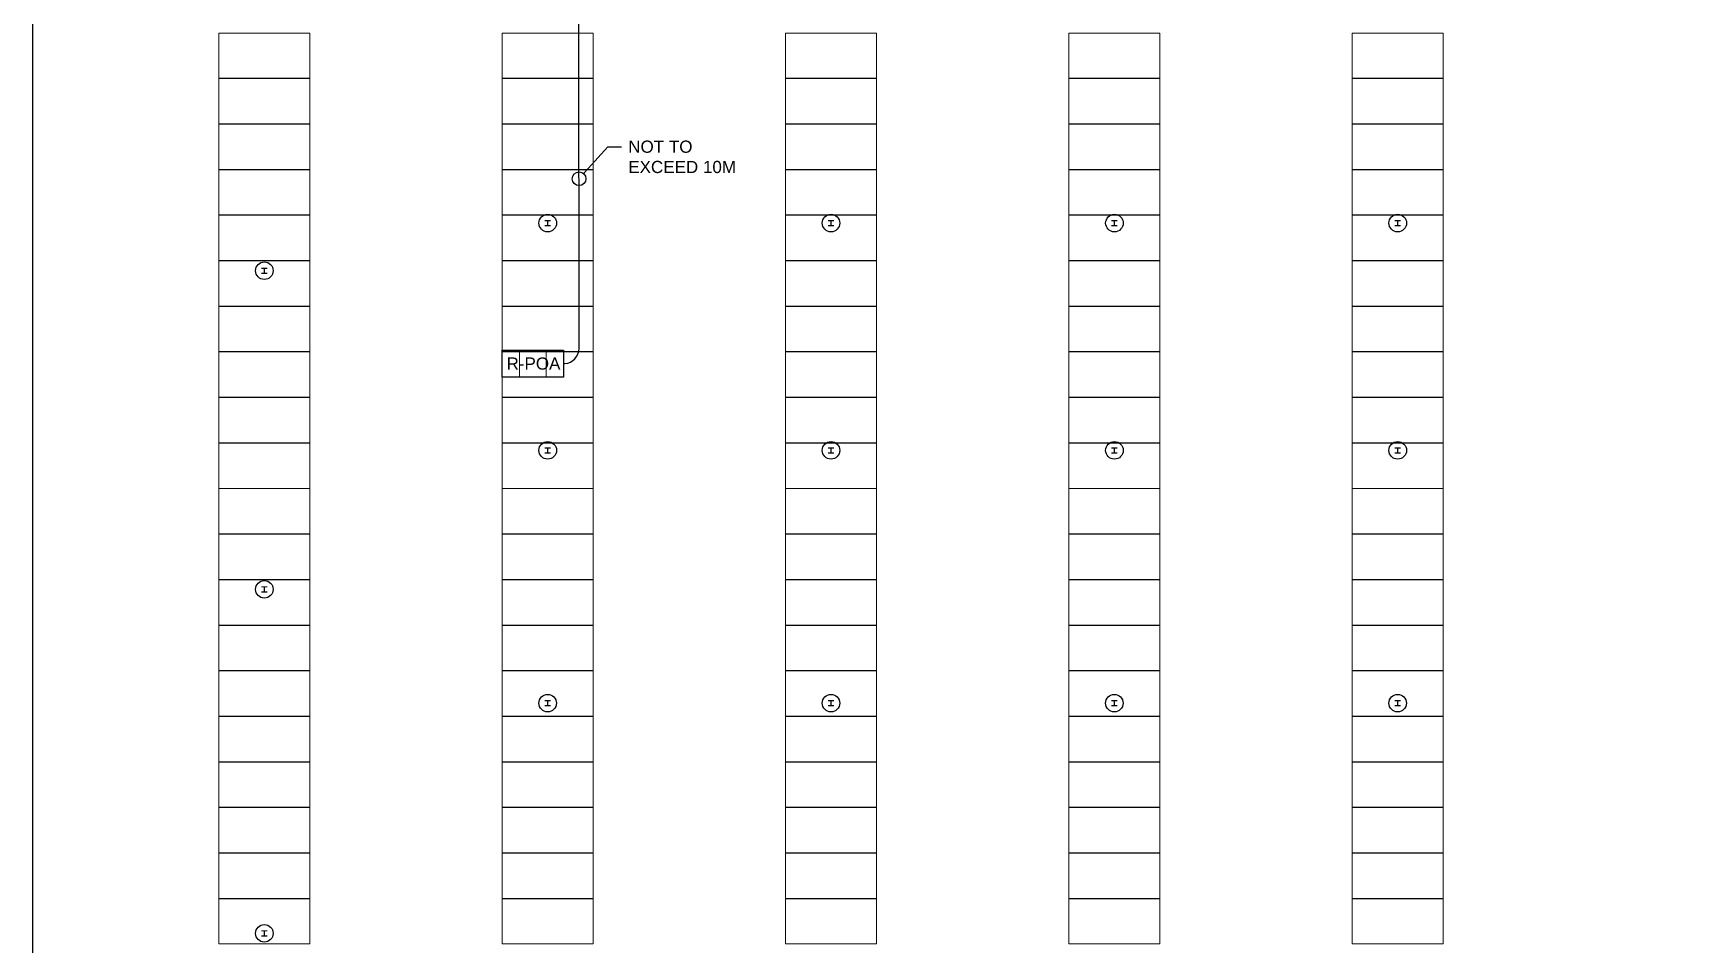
# Model space of a CAD drawing. Header units: feet. Extents: x -4 to 646, y -12 to 598.
# Drawn here: x 0 to 13.5, y 4.26 to 11.75 of the extents above; entities that cross this region are included whole.
import ezdxf
from ezdxf import colors
from ezdxf.entities.mleader import LeaderData, LeaderLine
from ezdxf.math import Vec2, Vec3

# ---------------------------------------------------------------- set-up
doc = ezdxf.new("R2010")
doc.units = ezdxf.units.FT
doc.header["$MEASUREMENT"] = 0
doc.layers.add('E-CABL-CAT6', color=120, linetype='CAT6_CABLE')
doc.layers.add('G-ANNO-TEXT', color=1, linetype='Continuous')
doc.layers.add('E-MODULE', color=253, linetype='Continuous', lineweight=0)
doc.layers.add('E-TRACER-EQMPT', color=252, linetype='Continuous', lineweight=0)
doc.styles.add('NEI-A', font='arial.ttf')
doc.styles.get("Standard").update_dxf_attribs({"font": 'arial.ttf'})
doc.linetypes.add('CAT6_CABLE', pattern='A,1,-0.12,["CAT6",Standard,S=0.1,R=0,X=-0.08,Y=-0.05],-0.3', length=1.42)

# ---------------------------------------------------------------- blocks, each defined once
blk = doc.blocks.new('_DotBlank')
at = {"color": 0, "linetype": 'ByBlock', "lineweight": -2}
blk.add_line((-0.5, 0), (-1, 0), dxfattribs=at)
blk.add_circle((0, 0), 0.5, dxfattribs=at)

msp = doc.modelspace()

# ---------------------------------------------------------------- linework, layer by layer
at = {"layer": 'Defpoints', "color": 5}
msp.add_lwpolyline([(0, 20.5), (31, 20.5), (31, 0), (0, 0)], close=True, dxfattribs=at)
at = {"layer": 'E-MODULE'}
for points in [[(2.27374, 11.74393), (1.52701, 11.74393), (1.52701, 11.37223), (2.27374, 11.37223), (2.27374, 11.74393)], [(4.60059, 11.74393), (3.85387, 11.74393), (3.85387, 11.37223), (4.60059, 11.37223), (4.60059, 11.74393)], [(6.92661, 11.74393), (6.17988, 11.74393), (6.17988, 11.37223), (6.92661, 11.37223), (6.92661, 11.74393)], [(9.25346, 11.74393), (8.50674, 11.74393), (8.50674, 11.37223), (9.25346, 11.37223), (9.25346, 11.74393)], [(11.57948, 11.74393), (10.83276, 11.74393), (10.83276, 11.37223), (11.57948, 11.37223), (11.57948, 11.74393)], [(2.27374, 11.36973), (1.52701, 11.36973), (1.52701, 10.99803), (2.27374, 10.99803), (2.27374, 11.36973)], [(4.60059, 11.36973), (3.85387, 11.36973), (3.85387, 10.99803), (4.60059, 10.99803), (4.60059, 11.36973)], [(6.92661, 11.36973), (6.17988, 11.36973), (6.17988, 10.99803), (6.92661, 10.99803), (6.92661, 11.36973)], [(9.25346, 11.36973), (8.50674, 11.36973), (8.50674, 10.99803), (9.25346, 10.99803), (9.25346, 11.36973)], [(11.57948, 11.36973), (10.83276, 11.36973), (10.83276, 10.99803), (11.57948, 10.99803), (11.57948, 11.36973)], [(2.27374, 10.99553), (1.52701, 10.99553), (1.52701, 10.62384), (2.27374, 10.62384), (2.27374, 10.99553)], [(4.60059, 10.99553), (3.85387, 10.99553), (3.85387, 10.62384), (4.60059, 10.62384), (4.60059, 10.99553)], [(6.92661, 10.99553), (6.17988, 10.99553), (6.17988, 10.62384), (6.92661, 10.62384), (6.92661, 10.99553)], [(9.25346, 10.99553), (8.50674, 10.99553), (8.50674, 10.62384), (9.25346, 10.62384), (9.25346, 10.99553)], [(11.57948, 10.99553), (10.83276, 10.99553), (10.83276, 10.62384), (11.57948, 10.62384), (11.57948, 10.99553)], [(2.27374, 10.62134), (1.52701, 10.62134), (1.52701, 10.24964), (2.27374, 10.24964), (2.27374, 10.62134)], [(4.60059, 10.62134), (3.85387, 10.62134), (3.85387, 10.24964), (4.60059, 10.24964), (4.60059, 10.62134)], [(6.92661, 10.62134), (6.17988, 10.62134), (6.17988, 10.24964), (6.92661, 10.24964), (6.92661, 10.62134)], [(9.25346, 10.62134), (8.50674, 10.62134), (8.50674, 10.24964), (9.25346, 10.24964), (9.25346, 10.62134)], [(11.57948, 10.62134), (10.83276, 10.62134), (10.83276, 10.24964), (11.57948, 10.24964), (11.57948, 10.62134)], [(2.27374, 10.24714), (1.52701, 10.24714), (1.52701, 9.87544), (2.27374, 9.87544), (2.27374, 10.24714)], [(4.60059, 10.24714), (3.85387, 10.24714), (3.85387, 9.87544), (4.60059, 9.87544), (4.60059, 10.24714)], [(6.92661, 10.24714), (6.17988, 10.24714), (6.17988, 9.87544), (6.92661, 9.87544), (6.92661, 10.24714)], [(9.25346, 10.24714), (8.50674, 10.24714), (8.50674, 9.87544), (9.25346, 9.87544), (9.25346, 10.24714)], [(11.57948, 10.24714), (10.83276, 10.24714), (10.83276, 9.87544), (11.57948, 9.87544), (11.57948, 10.24714)], [(2.27374, 9.87294), (1.52701, 9.87294), (1.52701, 9.50125), (2.27374, 9.50125), (2.27374, 9.87294)], [(4.60059, 9.87294), (3.85387, 9.87294), (3.85387, 9.50125), (4.60059, 9.50125), (4.60059, 9.87294)], [(6.92661, 9.87294), (6.17988, 9.87294), (6.17988, 9.50125), (6.92661, 9.50125), (6.92661, 9.87294)], [(9.25346, 9.87294), (8.50674, 9.87294), (8.50674, 9.50125), (9.25346, 9.50125), (9.25346, 9.87294)], [(11.57948, 9.87294), (10.83276, 9.87294), (10.83276, 9.50125), (11.57948, 9.50125), (11.57948, 9.87294)], [(2.27374, 9.49875), (1.52701, 9.49875), (1.52701, 9.12705), (2.27374, 9.12705), (2.27374, 9.49875)], [(4.60059, 9.49875), (3.85387, 9.49875), (3.85387, 9.12705), (4.60059, 9.12705), (4.60059, 9.49875)], [(6.92661, 9.49875), (6.17988, 9.49875), (6.17988, 9.12705), (6.92661, 9.12705), (6.92661, 9.49875)], [(9.25346, 9.49875), (8.50674, 9.49875), (8.50674, 9.12705), (9.25346, 9.12705), (9.25346, 9.49875)], [(11.57948, 9.49875), (10.83276, 9.49875), (10.83276, 9.12705), (11.57948, 9.12705), (11.57948, 9.49875)], [(2.27374, 9.12455), (1.52701, 9.12455), (1.52701, 8.75285), (2.27374, 8.75285), (2.27374, 9.12455)], [(4.60059, 9.12455), (3.85387, 9.12455), (3.85387, 8.75285), (4.60059, 8.75285), (4.60059, 9.12455)], [(6.92661, 9.12455), (6.17988, 9.12455), (6.17988, 8.75285), (6.92661, 8.75285), (6.92661, 9.12455)], [(9.25346, 9.12455), (8.50674, 9.12455), (8.50674, 8.75285), (9.25346, 8.75285), (9.25346, 9.12455)], [(11.57948, 9.12455), (10.83276, 9.12455), (10.83276, 8.75285), (11.57948, 8.75285), (11.57948, 9.12455)], [(2.27374, 8.75035), (1.52701, 8.75035), (1.52701, 8.37866), (2.27374, 8.37866), (2.27374, 8.75035)], [(4.60059, 8.75035), (3.85387, 8.75035), (3.85387, 8.37866), (4.60059, 8.37866), (4.60059, 8.75035)], [(6.92661, 8.75035), (6.17988, 8.75035), (6.17988, 8.37866), (6.92661, 8.37866), (6.92661, 8.75035)], [(9.25346, 8.75035), (8.50674, 8.75035), (8.50674, 8.37866), (9.25346, 8.37866), (9.25346, 8.75035)], [(11.57948, 8.75035), (10.83276, 8.75035), (10.83276, 8.37866), (11.57948, 8.37866), (11.57948, 8.75035)], [(2.27374, 8.37616), (1.52701, 8.37616), (1.52701, 8.00446), (2.27374, 8.00446), (2.27374, 8.37616)], [(4.60059, 8.37616), (3.85387, 8.37616), (3.85387, 8.00446), (4.60059, 8.00446), (4.60059, 8.37616)], [(6.92661, 8.37616), (6.17988, 8.37616), (6.17988, 8.00446), (6.92661, 8.00446), (6.92661, 8.37616)], [(9.25346, 8.37616), (8.50674, 8.37616), (8.50674, 8.00446), (9.25346, 8.00446), (9.25346, 8.37616)], [(11.57948, 8.37616), (10.83276, 8.37616), (10.83276, 8.00446), (11.57948, 8.00446), (11.57948, 8.37616)], [(2.27374, 8.00196), (1.52701, 8.00196), (1.52701, 7.63026), (2.27374, 7.63026), (2.27374, 8.00196)], [(4.60059, 8.00196), (3.85387, 8.00196), (3.85387, 7.63026), (4.60059, 7.63026), (4.60059, 8.00196)], [(6.92661, 8.00196), (6.17988, 8.00196), (6.17988, 7.63026), (6.92661, 7.63026), (6.92661, 8.00196)], [(9.25346, 8.00196), (8.50674, 8.00196), (8.50674, 7.63026), (9.25346, 7.63026), (9.25346, 8.00196)], [(11.57948, 8.00196), (10.83276, 8.00196), (10.83276, 7.63026), (11.57948, 7.63026), (11.57948, 8.00196)], [(2.27374, 7.62776), (1.52701, 7.62776), (1.52701, 7.25607), (2.27374, 7.25607), (2.27374, 7.62776)], [(4.60059, 7.62776), (3.85387, 7.62776), (3.85387, 7.25607), (4.60059, 7.25607), (4.60059, 7.62776)], [(6.92661, 7.62776), (6.17988, 7.62776), (6.17988, 7.25607), (6.92661, 7.25607), (6.92661, 7.62776)], [(9.25346, 7.62776), (8.50674, 7.62776), (8.50674, 7.25607), (9.25346, 7.25607), (9.25346, 7.62776)], [(11.57948, 7.62776), (10.83276, 7.62776), (10.83276, 7.25607), (11.57948, 7.25607), (11.57948, 7.62776)], [(2.27374, 7.25357), (1.52701, 7.25357), (1.52701, 6.88187), (2.27374, 6.88187), (2.27374, 7.25357)], [(4.60059, 7.25357), (3.85387, 7.25357), (3.85387, 6.88187), (4.60059, 6.88187), (4.60059, 7.25357)], [(6.92661, 7.25357), (6.17988, 7.25357), (6.17988, 6.88187), (6.92661, 6.88187), (6.92661, 7.25357)], [(9.25346, 7.25357), (8.50674, 7.25357), (8.50674, 6.88187), (9.25346, 6.88187), (9.25346, 7.25357)], [(11.57948, 7.25357), (10.83276, 7.25357), (10.83276, 6.88187), (11.57948, 6.88187), (11.57948, 7.25357)], [(2.27374, 6.87937), (1.52701, 6.87937), (1.52701, 6.50767), (2.27374, 6.50767), (2.27374, 6.87937)], [(4.60059, 6.87937), (3.85387, 6.87937), (3.85387, 6.50767), (4.60059, 6.50767), (4.60059, 6.87937)], [(6.92661, 6.87937), (6.17988, 6.87937), (6.17988, 6.50767), (6.92661, 6.50767), (6.92661, 6.87937)], [(9.25346, 6.87937), (8.50674, 6.87937), (8.50674, 6.50767), (9.25346, 6.50767), (9.25346, 6.87937)], [(11.57948, 6.87937), (10.83276, 6.87937), (10.83276, 6.50767), (11.57948, 6.50767), (11.57948, 6.87937)], [(2.27374, 6.50517), (1.52701, 6.50517), (1.52701, 6.13348), (2.27374, 6.13348), (2.27374, 6.50517)], [(4.60059, 6.50517), (3.85387, 6.50517), (3.85387, 6.13348), (4.60059, 6.13348), (4.60059, 6.50517)], [(6.92661, 6.50517), (6.17988, 6.50517), (6.17988, 6.13348), (6.92661, 6.13348), (6.92661, 6.50517)], [(9.25346, 6.50517), (8.50674, 6.50517), (8.50674, 6.13348), (9.25346, 6.13348), (9.25346, 6.50517)], [(11.57948, 6.50517), (10.83276, 6.50517), (10.83276, 6.13348), (11.57948, 6.13348), (11.57948, 6.50517)], [(2.27374, 6.13098), (1.52701, 6.13098), (1.52701, 5.75928), (2.27374, 5.75928), (2.27374, 6.13098)], [(4.60059, 6.13098), (3.85387, 6.13098), (3.85387, 5.75928), (4.60059, 5.75928), (4.60059, 6.13098)], [(6.92661, 6.13098), (6.17988, 6.13098), (6.17988, 5.75928), (6.92661, 5.75928), (6.92661, 6.13098)], [(9.25346, 6.13098), (8.50674, 6.13098), (8.50674, 5.75928), (9.25346, 5.75928), (9.25346, 6.13098)], [(11.57948, 6.13098), (10.83276, 6.13098), (10.83276, 5.75928), (11.57948, 5.75928), (11.57948, 6.13098)], [(2.27374, 5.75678), (1.52701, 5.75678), (1.52701, 5.38509), (2.27374, 5.38509), (2.27374, 5.75678)], [(4.60059, 5.75678), (3.85387, 5.75678), (3.85387, 5.38509), (4.60059, 5.38509), (4.60059, 5.75678)], [(6.92661, 5.75678), (6.17988, 5.75678), (6.17988, 5.38509), (6.92661, 5.38509), (6.92661, 5.75678)], [(9.25346, 5.75678), (8.50674, 5.75678), (8.50674, 5.38509), (9.25346, 5.38509), (9.25346, 5.75678)], [(11.57948, 5.75678), (10.83276, 5.75678), (10.83276, 5.38509), (11.57948, 5.38509), (11.57948, 5.75678)], [(2.27374, 5.38258), (1.52701, 5.38258), (1.52701, 5.01089), (2.27374, 5.01089), (2.27374, 5.38258)], [(4.60059, 5.38258), (3.85387, 5.38258), (3.85387, 5.01089), (4.60059, 5.01089), (4.60059, 5.38258)], [(6.92661, 5.38258), (6.17988, 5.38258), (6.17988, 5.01089), (6.92661, 5.01089), (6.92661, 5.38258)], [(9.25346, 5.38258), (8.50674, 5.38258), (8.50674, 5.01089), (9.25346, 5.01089), (9.25346, 5.38258)], [(11.57948, 5.38258), (10.83276, 5.38258), (10.83276, 5.01089), (11.57948, 5.01089), (11.57948, 5.38258)], [(2.27374, 5.00839), (1.52701, 5.00839), (1.52701, 4.63669), (2.27374, 4.63669), (2.27374, 5.00839)], [(4.60059, 5.00839), (3.85387, 5.00839), (3.85387, 4.63669), (4.60059, 4.63669), (4.60059, 5.00839)], [(6.92661, 5.00839), (6.17988, 5.00839), (6.17988, 4.63669), (6.92661, 4.63669), (6.92661, 5.00839)], [(9.25346, 5.00839), (8.50674, 5.00839), (8.50674, 4.63669), (9.25346, 4.63669), (9.25346, 5.00839)], [(11.57948, 5.00839), (10.83276, 5.00839), (10.83276, 4.63669), (11.57948, 4.63669), (11.57948, 5.00839)], [(2.27374, 4.63419), (1.52701, 4.63419), (1.52701, 4.2625), (2.27374, 4.2625), (2.27374, 4.63419)], [(4.60059, 4.63419), (3.85387, 4.63419), (3.85387, 4.2625), (4.60059, 4.2625), (4.60059, 4.63419)], [(6.92661, 4.63419), (6.17988, 4.63419), (6.17988, 4.2625), (6.92661, 4.2625), (6.92661, 4.63419)], [(9.25346, 4.63419), (8.50674, 4.63419), (8.50674, 4.2625), (9.25346, 4.2625), (9.25346, 4.63419)], [(11.57948, 4.63419), (10.83276, 4.63419), (10.83276, 4.2625), (11.57948, 4.2625), (11.57948, 4.63419)]]:
    msp.add_lwpolyline(points, dxfattribs=at)
at = {"layer": 'E-TRACER-EQMPT', "lineweight": 30}
msp.add_lwpolyline([(3.85387, 9.13872), (4.35557, 9.13872), (4.35557, 8.9187), (3.85387, 8.9187)], close=True, dxfattribs=at)
at = {"layer": 'E-TRACER-EQMPT'}
msp.add_lwpolyline([(3.99513, 9.1383), (4.21514, 9.1383), (4.21514, 8.91828), (3.99513, 8.91828)], close=True, dxfattribs=at)
at = {"layer": 'E-TRACER-EQMPT', "lineweight": 25}
for centre in [(4.22723, 10.18297), (6.55325, 10.18297), (8.8801, 10.18297), (11.20612, 10.18297), (1.90079, 9.79169), (4.22723, 8.31615), (6.55325, 8.31615), (8.8801, 8.31615), (11.20612, 8.31615), (1.90079, 7.17481), (4.22681, 6.24057), (6.55283, 6.24057), (8.87968, 6.24057), (11.2057, 6.24057), (1.90079, 4.34959)]:
    msp.add_circle(centre, 0.07209, dxfattribs=at)
at = {"layer": 'E-TRACER-EQMPT', "transparency": 33554559}
for points in [[(4.20181, 10.20839), (4.20181, 10.19839), (4.25181, 10.20839)], [(4.20181, 10.19839), (4.25181, 10.20839), (4.25181, 10.19839)], [(4.20181, 10.16672), (4.20181, 10.15672), (4.25181, 10.16672)], [(4.20181, 10.15672), (4.25181, 10.16672), (4.25181, 10.15672)], [(4.23181, 10.20339), (4.22181, 10.20339), (4.23181, 10.16172)], [(4.22181, 10.20339), (4.23181, 10.16172), (4.22181, 10.16172)], [(6.52783, 10.20839), (6.52783, 10.19839), (6.57783, 10.20839)], [(6.52783, 10.19839), (6.57783, 10.20839), (6.57783, 10.19839)], [(6.52783, 10.16672), (6.52783, 10.15672), (6.57783, 10.16672)], [(6.52783, 10.15672), (6.57783, 10.16672), (6.57783, 10.15672)], [(6.55783, 10.20339), (6.54783, 10.20339), (6.55783, 10.16172)], [(6.54783, 10.20339), (6.55783, 10.16172), (6.54783, 10.16172)], [(8.85468, 10.20839), (8.85468, 10.19839), (8.90469, 10.20839)], [(8.85468, 10.19839), (8.90469, 10.20839), (8.90469, 10.19839)], [(8.85468, 10.16672), (8.85468, 10.15672), (8.90469, 10.16672)], [(8.85468, 10.15672), (8.90469, 10.16672), (8.90469, 10.15672)], [(8.88468, 10.20339), (8.87468, 10.20339), (8.88468, 10.16172)], [(8.87468, 10.20339), (8.88468, 10.16172), (8.87468, 10.16172)], [(11.1807, 10.20839), (11.1807, 10.19839), (11.23071, 10.20839)], [(11.1807, 10.19839), (11.23071, 10.20839), (11.23071, 10.19839)], [(11.1807, 10.16672), (11.1807, 10.15672), (11.23071, 10.16672)], [(11.1807, 10.15672), (11.23071, 10.16672), (11.23071, 10.15672)], [(11.2107, 10.20339), (11.2007, 10.20339), (11.2107, 10.16172)], [(11.2007, 10.20339), (11.2107, 10.16172), (11.2007, 10.16172)], [(1.87537, 9.81711), (1.87537, 9.80711), (1.92538, 9.81711)], [(1.87537, 9.80711), (1.92538, 9.81711), (1.92538, 9.80711)], [(1.87537, 9.77544), (1.87537, 9.76544), (1.92538, 9.77544)], [(1.87537, 9.76544), (1.92538, 9.77544), (1.92538, 9.76544)], [(1.90538, 9.81211), (1.89538, 9.81211), (1.90538, 9.77044)], [(1.89538, 9.81211), (1.90538, 9.77044), (1.89538, 9.77044)], [(4.20181, 8.34157), (4.20181, 8.33157), (4.25181, 8.34157)], [(4.20181, 8.33157), (4.25181, 8.34157), (4.25181, 8.33157)], [(4.20181, 8.2999), (4.20181, 8.2899), (4.25181, 8.2999)], [(4.20181, 8.2899), (4.25181, 8.2999), (4.25181, 8.2899)], [(4.23181, 8.33657), (4.22181, 8.33657), (4.23181, 8.2949)], [(4.22181, 8.33657), (4.23181, 8.2949), (4.22181, 8.2949)], [(6.52783, 8.34157), (6.52783, 8.33157), (6.57783, 8.34157)], [(6.52783, 8.33157), (6.57783, 8.34157), (6.57783, 8.33157)], [(6.52783, 8.2999), (6.52783, 8.2899), (6.57783, 8.2999)], [(6.52783, 8.2899), (6.57783, 8.2999), (6.57783, 8.2899)], [(6.55783, 8.33657), (6.54783, 8.33657), (6.55783, 8.2949)], [(6.54783, 8.33657), (6.55783, 8.2949), (6.54783, 8.2949)], [(8.85468, 8.34157), (8.85468, 8.33157), (8.90469, 8.34157)], [(8.85468, 8.33157), (8.90469, 8.34157), (8.90469, 8.33157)], [(8.85468, 8.2999), (8.85468, 8.2899), (8.90469, 8.2999)], [(8.85468, 8.2899), (8.90469, 8.2999), (8.90469, 8.2899)], [(8.88468, 8.33657), (8.87468, 8.33657), (8.88468, 8.2949)], [(8.87468, 8.33657), (8.88468, 8.2949), (8.87468, 8.2949)], [(11.1807, 8.34157), (11.1807, 8.33157), (11.23071, 8.34157)], [(11.1807, 8.33157), (11.23071, 8.34157), (11.23071, 8.33157)], [(11.1807, 8.2999), (11.1807, 8.2899), (11.23071, 8.2999)], [(11.1807, 8.2899), (11.23071, 8.2999), (11.23071, 8.2899)], [(11.2107, 8.33657), (11.2007, 8.33657), (11.2107, 8.2949)], [(11.2007, 8.33657), (11.2107, 8.2949), (11.2007, 8.2949)], [(1.87537, 7.20023), (1.87537, 7.19023), (1.92538, 7.20023)], [(1.87537, 7.19023), (1.92538, 7.20023), (1.92538, 7.19023)], [(1.87537, 7.15856), (1.87537, 7.14856), (1.92538, 7.15856)], [(1.87537, 7.14856), (1.92538, 7.15856), (1.92538, 7.14856)], [(1.90538, 7.19523), (1.89538, 7.19523), (1.90538, 7.15356)], [(1.89538, 7.19523), (1.90538, 7.15356), (1.89538, 7.15356)], [(4.20139, 6.26599), (4.20139, 6.25599), (4.2514, 6.26599)], [(4.20139, 6.25599), (4.2514, 6.26599), (4.2514, 6.25599)], [(4.20139, 6.22432), (4.20139, 6.21432), (4.2514, 6.22432)], [(4.20139, 6.21432), (4.2514, 6.22432), (4.2514, 6.21432)], [(4.2314, 6.26099), (4.22139, 6.26099), (4.2314, 6.21932)], [(4.22139, 6.26099), (4.2314, 6.21932), (4.22139, 6.21932)], [(6.52741, 6.26599), (6.52741, 6.25599), (6.57742, 6.26599)], [(6.52741, 6.25599), (6.57742, 6.26599), (6.57742, 6.25599)], [(6.52741, 6.22432), (6.52741, 6.21432), (6.57742, 6.22432)], [(6.52741, 6.21432), (6.57742, 6.22432), (6.57742, 6.21432)], [(6.55742, 6.26099), (6.54741, 6.26099), (6.55742, 6.21932)], [(6.54741, 6.26099), (6.55742, 6.21932), (6.54741, 6.21932)], [(8.85427, 6.26599), (8.85427, 6.25599), (8.90427, 6.26599)], [(8.85427, 6.25599), (8.90427, 6.26599), (8.90427, 6.25599)], [(8.85427, 6.22432), (8.85427, 6.21432), (8.90427, 6.22432)], [(8.85427, 6.21432), (8.90427, 6.22432), (8.90427, 6.21432)], [(8.88427, 6.26099), (8.87427, 6.26099), (8.88427, 6.21932)], [(8.87427, 6.26099), (8.88427, 6.21932), (8.87427, 6.21932)], [(11.18028, 6.26599), (11.18028, 6.25599), (11.23029, 6.26599)], [(11.18028, 6.25599), (11.23029, 6.26599), (11.23029, 6.25599)], [(11.18028, 6.22432), (11.18028, 6.21432), (11.23029, 6.22432)], [(11.18028, 6.21432), (11.23029, 6.22432), (11.23029, 6.21432)], [(11.21029, 6.26099), (11.20029, 6.26099), (11.21029, 6.21932)], [(11.20029, 6.26099), (11.21029, 6.21932), (11.20029, 6.21932)], [(1.87537, 4.375), (1.87537, 4.365), (1.92538, 4.375)], [(1.87537, 4.365), (1.92538, 4.375), (1.92538, 4.365)], [(1.87537, 4.33333), (1.87537, 4.32333), (1.92538, 4.33333)], [(1.87537, 4.32333), (1.92538, 4.33333), (1.92538, 4.32333)], [(1.90538, 4.37), (1.89538, 4.37), (1.90538, 4.32833)], [(1.89538, 4.37), (1.90538, 4.32833), (1.89538, 4.32833)]]:
    msp.add_solid(points, dxfattribs=at)

# ---------------------------------------------------------------- texts
at = {"layer": 'G-ANNO-TEXT', "insert": (3.85387, 9.02871), "char_height": 0.1, "attachment_point": 4, "style": 'NEI-A'}
msp.add_mtext_dynamic_manual_height_columns('\\pi0.03503;R-POA', width=0.5017068, gutter_width=0.54688, heights=[0], dxfattribs=at)

# ---------------------------------------------------------------- next in the draw order: leaders
at = {"layer": 'G-ANNO-TEXT'}
ml = msp.add_multileader_mtext('Standard', dxfattribs=at)
ml.set_content('NOT TO EXCEED 10M', color=256, style='NEI-A')
ml.set_leader_properties()
ml.set_arrow_properties(name='DOTBLANK')
ml.build(insert=Vec2(0, 0))
ml.multileader.update_dxf_attribs({"dogleg_length": 0.125, "arrow_head_size": 0.1125})
ctx = ml.context
ctx.base_point, ctx.char_height, ctx.arrow_head_size, ctx.landing_gap_size, ctx.plane_origin = Vec3(4.83197, 10.80969), 0.1, 0.1125, 0.05625, Vec3(6.58841, 12.05741)
notes = []
notes.append((ctx, [(0, (1, 1, 0), (4.71947, 10.80969), (1, 0), 0.1125, [(0, [(4.48433, 10.54758)], 0, [])])]))
ctx.mtext.insert, ctx.mtext.width, ctx.mtext.flow_direction = Vec3(4.88822, 10.86054), 1.1345607, 5
ctx.mtext.has_bg_fill, ctx.mtext.bg_color, ctx.mtext.bg_scale_factor, ctx.mtext.bg_transparency, ctx.mtext.use_window_bg_color = 1, -1073741824, 1.5, 0, 1
for ctx, leaders in notes:
    for number, flags, end, landing, length, lines in leaders:
        leader = LeaderData()
        leader.index, (leader.has_last_leader_line, leader.has_dogleg_vector, leader.attachment_direction) = number, flags
        leader.last_leader_point, leader.dogleg_vector, leader.dogleg_length = Vec3(end), Vec3(landing), length
        for number, points, colour, breaks in lines:
            line = LeaderLine()
            line.index, line.vertices, line.color, line.breaks = number, Vec3.list(points), colors.encode_raw_color(colour), breaks
            leader.lines.append(line)
        ctx.leaders.append(leader)

# ---------------------------------------------------------------- next in the draw order: linework, layer by layer
at = {"layer": 'E-CABL-CAT6'}
msp.add_lwpolyline([(4.35682, 9.02871), (4.36849, 9.02954, 0.39397091), (4.48392, 9.15372), (4.48308, 11.95103, 0.26643798), (4.42974, 12.04395), (4.26515, 12.12321)], format="xyb", dxfattribs=at)

doc.saveas('drawing.dxf')
